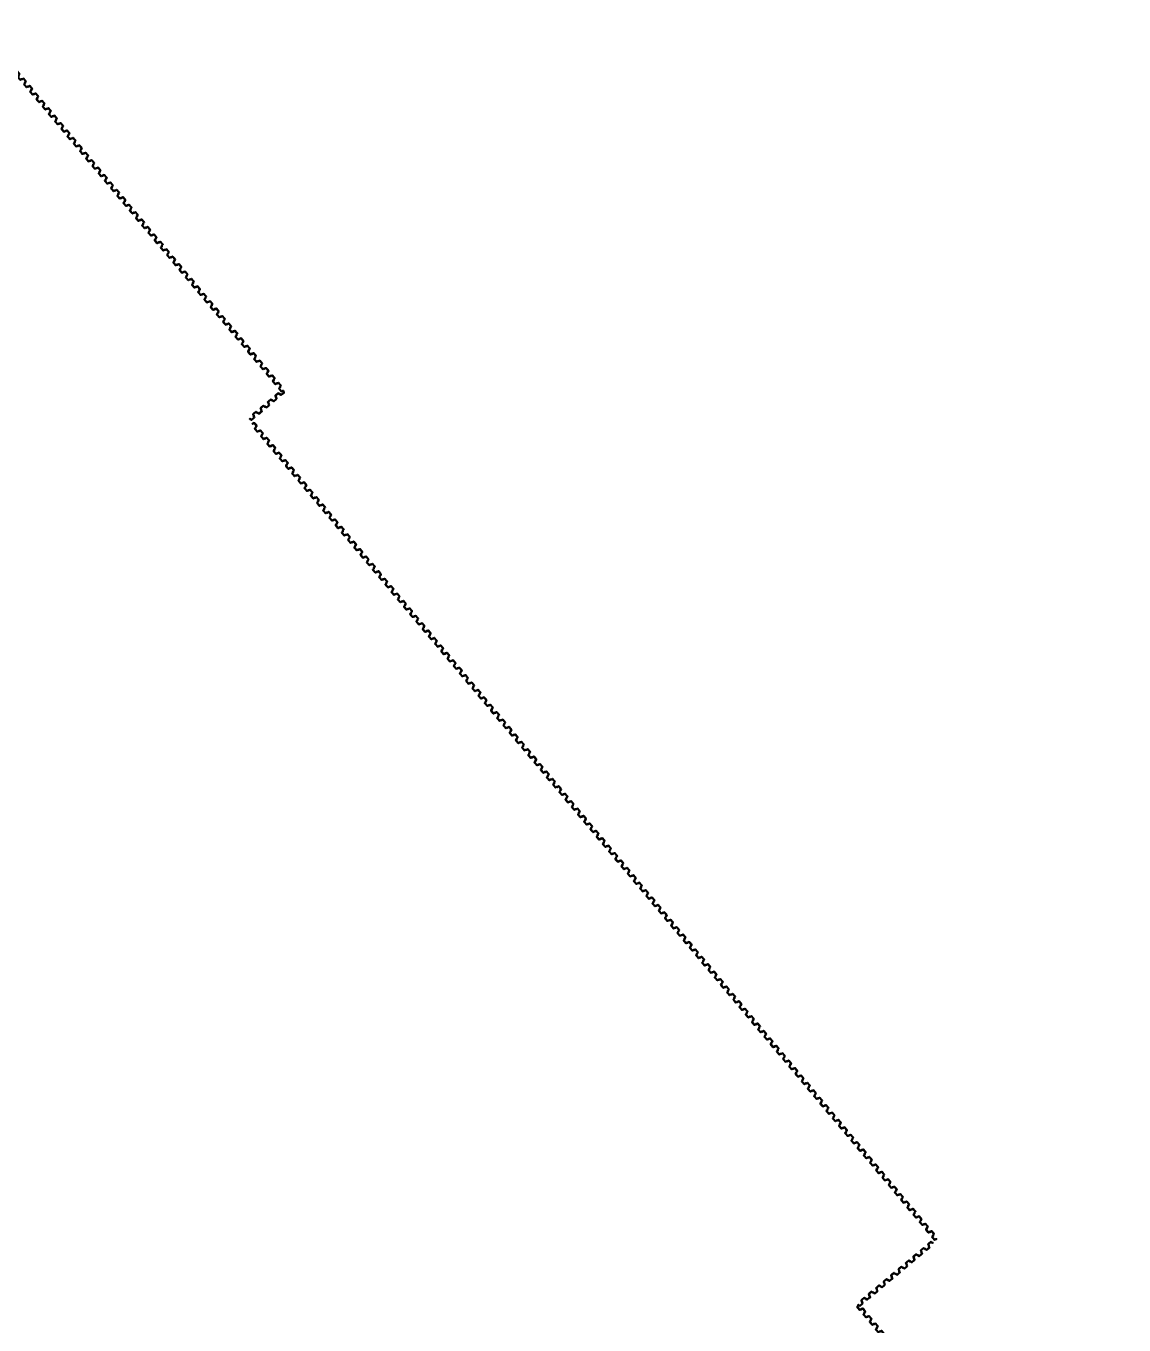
# Model space of a CAD drawing. Header units: millimetres. Extents: x 119306 to 119583, y 90285 to 90586.
# Drawn here: x 119446 to 119582, y 90413 to 90574 of the extents above; entities that cross this region are included whole.
import ezdxf

# ---------------------------------------------------------------- set-up
doc = ezdxf.new("R2010")
doc.units = ezdxf.units.MM
doc.linetypes.add('Оси_200_Кронштадт_22$0$CENTER', pattern=[2, 1.25, -0.25, 0.25, -0.25])
doc.layers.add('_ТРАНШЕЯ', color=94, linetype='Continuous', lineweight=50)
doc.layers.add('Уч.3 Цикл 23', color=30, linetype='Continuous')
doc.layers.add('Шпунт уч.4', color=10, linetype='Continuous')
doc.layers.add('ШПУНТ VL 606a', color=4, linetype='Continuous', lineweight=50, true_color=0x00ffff)
doc.layers.get('_ТРАНШЕЯ').off()

# ---------------------------------------------------------------- blocks, each defined once
blk = doc.blocks.new('*U58')
at = {"layer": 'ШПУНТ VL 606a'}
for points in [[(-0.2, -0.2), (-0.09, -0.2, 0.355341), (-0.06, -0.17), (-0.03, -0.03), (-0.03, 0.02, -0.402698), (-0.02, 0.02), (0.01, 0.02, -0.398568), (0.02, 0.01), (0.02, 0, -0.414214), (0.01, -0.01), (0, -0.01, -0.668179), (-0.01, -0.01), (0.01, 0.01, 0.668179), (0.01, 0.01), (-0.01, 0.01, 0.387176), (-0.02, 0.01), (-0.02, -0.03), (-0.05, -0.18, -0.357864), (-0.08, -0.21), (-0.2, -0.21), (-0.52, -0.21, -0.357864), (-0.55, -0.18), (-0.58, -0.03), (-0.58, 0.01, 0.387176), (-0.59, 0.01), (-0.61, 0.01, 0.668179), (-0.61, 0.01), (-0.59, -0.01, -0.668179), (-0.6, -0.01), (-0.61, -0.01, -0.414214), (-0.62, 0), (-0.62, 0.01, -0.398568), (-0.61, 0.02), (-0.58, 0.02, -0.402698), (-0.57, 0.02), (-0.57, -0.03), (-0.54, -0.17, 0.355341), (-0.51, -0.2)], [(0.2, 0.2), (0.51, 0.2, -0.355341), (0.54, 0.17), (0.57, 0.03), (0.57, -0.02, 0.402698), (0.58, -0.02), (0.61, -0.02, 0.398568), (0.62, -0.01), (0.62, 0, 0.414214), (0.61, 0.01), (0.6, 0.01, 0.668179), (0.59, 0.01), (0.61, -0.01, -0.668179), (0.61, -0.01), (0.59, -0.01, -0.387176), (0.58, -0.01), (0.58, 0.03), (0.55, 0.18, 0.357864), (0.52, 0.21), (0.2, 0.21), (0.08, 0.21, 0.357864), (0.05, 0.18), (0.02, 0.03), (0.02, -0.01, -0.387176), (0.01, -0.01), (-0.01, -0.01, -0.668179), (-0.01, -0.01), (0.01, 0.01, 0.668179), (0, 0.01), (-0.01, 0.01, 0.414214), (-0.02, 0), (-0.02, -0.01, 0.398568), (-0.01, -0.02), (0.02, -0.02, 0.402698), (0.03, -0.02), (0.03, 0.03), (0.06, 0.17, -0.355341), (0.09, 0.2)]]:
    blk.add_lwpolyline(points, format="xyb", close=True, dxfattribs=at)
blk = doc.blocks.new('*U59')
at = {"layer": '_ТРАНШЕЯ', "color": 0, "linetype": 'ByBlock', "lineweight": -2, "transparency": 16777216}
for p in [(-49.2, 0), (-48, 0), (-46.8, 0), (-45.6, 0), (-44.4, 0), (-43.2, 0), (-42, 0), (-40.8, 0), (-39.6, 0), (-38.4, 0), (-37.2, 0), (-36, 0), (-34.8, 0), (-33.6, 0), (-32.4, 0), (-31.2, 0), (-30, 0), (-28.8, 0), (-27.6, 0), (-26.4, 0), (-25.2, 0), (-24, 0), (-22.8, 0), (-21.6, 0), (-20.4, 0), (-19.2, 0), (-18, 0), (-16.8, 0), (-15.6, 0), (-14.4, 0), (-13.2, 0), (-12, 0), (-10.8, 0), (-9.6, 0), (-8.4, 0), (-7.2, 0), (-6, 0), (-4.8, 0), (-3.6, 0), (-2.4, 0), (-1.2, 0), (0, 0)]:
    blk.add_blockref('*U58', p, dxfattribs=at)
blk = doc.blocks.new('*U68')
at = {"layer": 'ШПУНТ VL 606a', "color": 3}
for points in [[(-0.2, -0.2), (-0.09, -0.2, 0.355341), (-0.06, -0.17), (-0.03, -0.03), (-0.03, 0.02, -0.402698), (-0.02, 0.02), (0.01, 0.02, -0.398568), (0.02, 0.01), (0.02, 0, -0.414214), (0.01, -0.01), (0, -0.01, -0.668179), (-0.01, -0.01), (0.01, 0.01, 0.668179), (0.01, 0.01), (-0.01, 0.01, 0.387176), (-0.02, 0.01), (-0.02, -0.03), (-0.05, -0.18, -0.357864), (-0.08, -0.21), (-0.2, -0.21), (-0.52, -0.21, -0.357864), (-0.55, -0.18), (-0.58, -0.03), (-0.58, 0.01, 0.387176), (-0.59, 0.01), (-0.61, 0.01, 0.668179), (-0.61, 0.01), (-0.59, -0.01, -0.668179), (-0.6, -0.01), (-0.61, -0.01, -0.414214), (-0.62, 0), (-0.62, 0.01, -0.398568), (-0.61, 0.02), (-0.58, 0.02, -0.402698), (-0.57, 0.02), (-0.57, -0.03), (-0.54, -0.17, 0.355341), (-0.51, -0.2)], [(0.2, 0.2), (0.51, 0.2, -0.355341), (0.54, 0.17), (0.57, 0.03), (0.57, -0.02, 0.402698), (0.58, -0.02), (0.61, -0.02, 0.398568), (0.62, -0.01), (0.62, 0, 0.414214), (0.61, 0.01), (0.6, 0.01, 0.668179), (0.59, 0.01), (0.61, -0.01, -0.668179), (0.61, -0.01), (0.59, -0.01, -0.387176), (0.58, -0.01), (0.58, 0.03), (0.55, 0.18, 0.357864), (0.52, 0.21), (0.2, 0.21), (0.08, 0.21, 0.357864), (0.05, 0.18), (0.02, 0.03), (0.02, -0.01, -0.387176), (0.01, -0.01), (-0.01, -0.01, -0.668179), (-0.01, -0.01), (0.01, 0.01, 0.668179), (0, 0.01), (-0.01, 0.01, 0.414214), (-0.02, 0), (-0.02, -0.01, 0.398568), (-0.01, -0.02), (0.02, -0.02, 0.402698), (0.03, -0.02), (0.03, 0.03), (0.06, 0.17, -0.355341), (0.09, 0.2)]]:
    blk.add_lwpolyline(points, format="xyb", close=True, dxfattribs=at)
blk = doc.blocks.new('*U69')
at = {"layer": '_ТРАНШЕЯ', "color": 0, "linetype": 'ByBlock', "lineweight": -2, "transparency": 16777216}
for p in [(-10.8, 0), (-9.6, 0), (-8.4, 0), (-7.2, 0), (-6, 0), (-4.8, 0), (-3.6, 0), (-2.4, 0), (-1.2, 0), (0, 0)]:
    blk.add_blockref('*U68', p, dxfattribs=at)
blk = doc.blocks.new('*U70')
at = {"layer": 'ШПУНТ VL 606a', "color": 3}
for points in [[(-0.2, -0.2), (-0.09, -0.2, 0.355341), (-0.06, -0.17), (-0.03, -0.03), (-0.03, 0.02, -0.402698), (-0.02, 0.02), (0.01, 0.02, -0.398568), (0.02, 0.01), (0.02, 0, -0.414214), (0.01, -0.01), (0, -0.01, -0.668179), (-0.01, -0.01), (0.01, 0.01, 0.668179), (0.01, 0.01), (-0.01, 0.01, 0.387176), (-0.02, 0.01), (-0.02, -0.03), (-0.05, -0.18, -0.357864), (-0.08, -0.21), (-0.2, -0.21), (-0.52, -0.21, -0.357864), (-0.55, -0.18), (-0.58, -0.03), (-0.58, 0.01, 0.387176), (-0.59, 0.01), (-0.61, 0.01, 0.668179), (-0.61, 0.01), (-0.59, -0.01, -0.668179), (-0.6, -0.01), (-0.61, -0.01, -0.414214), (-0.62, 0), (-0.62, 0.01, -0.398568), (-0.61, 0.02), (-0.58, 0.02, -0.402698), (-0.57, 0.02), (-0.57, -0.03), (-0.54, -0.17, 0.355341), (-0.51, -0.2)], [(0.2, 0.2), (0.51, 0.2, -0.355341), (0.54, 0.17), (0.57, 0.03), (0.57, -0.02, 0.402698), (0.58, -0.02), (0.61, -0.02, 0.398568), (0.62, -0.01), (0.62, 0, 0.414214), (0.61, 0.01), (0.6, 0.01, 0.668179), (0.59, 0.01), (0.61, -0.01, -0.668179), (0.61, -0.01), (0.59, -0.01, -0.387176), (0.58, -0.01), (0.58, 0.03), (0.55, 0.18, 0.357864), (0.52, 0.21), (0.2, 0.21), (0.08, 0.21, 0.357864), (0.05, 0.18), (0.02, 0.03), (0.02, -0.01, -0.387176), (0.01, -0.01), (-0.01, -0.01, -0.668179), (-0.01, -0.01), (0.01, 0.01, 0.668179), (0, 0.01), (-0.01, 0.01, 0.414214), (-0.02, 0), (-0.02, -0.01, 0.398568), (-0.01, -0.02), (0.02, -0.02, 0.402698), (0.03, -0.02), (0.03, 0.03), (0.06, 0.17, -0.355341), (0.09, 0.2)]]:
    blk.add_lwpolyline(points, format="xyb", close=True, dxfattribs=at)
blk = doc.blocks.new('*U71')
at = {"layer": '_ТРАНШЕЯ', "color": 0, "linetype": 'ByBlock', "lineweight": -2, "transparency": 16777216}
for p in [(-130.6583, 0), (-129.4596, 0), (-128.2609, 0), (-127.0622, 0), (-125.8635, 0), (-124.6648, 0), (-123.4661, 0), (-122.2674, 0), (-121.0687, 0), (-119.87, 0), (-118.6713, 0), (-117.4726, 0), (-116.2739, 0), (-115.0752, 0), (-113.8765, 0), (-112.6778, 0), (-111.4791, 0), (-110.2804, 0), (-109.0817, 0), (-107.883, 0), (-106.6843, 0), (-105.4856, 0), (-104.2869, 0), (-103.0882, 0), (-101.8895, 0), (-100.6908, 0), (-99.4921, 0), (-98.2934, 0), (-97.0947, 0), (-95.896, 0), (-94.6973, 0), (-93.4986, 0), (-92.2999, 0), (-91.1012, 0), (-89.9025, 0), (-88.7038, 0), (-87.5051, 0), (-86.3064, 0), (-85.1077, 0), (-83.909, 0), (-82.7103, 0), (-81.5116, 0), (-80.3129, 0), (-79.1142, 0), (-77.9155, 0), (-76.7168, 0), (-75.5181, 0), (-74.3194, 0), (-73.1207, 0), (-71.922, 0), (-70.7233, 0), (-69.5246, 0), (-68.3259, 0), (-67.1272, 0), (-65.9285, 0), (-64.7298, 0), (-63.5311, 0), (-62.3324, 0), (-61.1337, 0), (-59.935, 0), (-58.7363, 0), (-57.5376, 0), (-56.3389, 0), (-55.1402, 0), (-53.9415, 0), (-52.7428, 0), (-51.5441, 0), (-50.3454, 0), (-49.1467, 0), (-47.948, 0), (-46.7493, 0), (-45.5506, 0), (-44.3519, 0), (-43.1532, 0), (-41.9545, 0), (-40.7558, 0), (-39.5571, 0), (-38.3584, 0), (-37.1597, 0), (-35.961, 0), (-34.7623, 0), (-33.5636, 0), (-32.3649, 0), (-31.1662, 0), (-29.9675, 0), (-28.7688, 0), (-27.5701, 0), (-26.3714, 0), (-25.1727, 0), (-23.974, 0), (-22.7753, 0), (-21.5766, 0), (-20.3779, 0), (-19.1792, 0), (-17.9805, 0), (-16.7818, 0), (-15.5831, 0), (-14.3844, 0), (-13.1857, 0), (-11.987, 0), (-10.7883, 0), (-9.5896, 0), (-8.3909, 0), (-7.1922, 0), (-5.9935, 0), (-4.7948, 0), (-3.5961, 0), (-2.3974, 0), (-1.1987, 0), (0, 0)]:
    blk.add_blockref('*U70', p, dxfattribs=at)
blk = doc.blocks.new('*U60')
at = {"layer": 'ШПУНТ VL 606a'}
for points in [[(-0.2, -0.2), (-0.09, -0.2, 0.355341), (-0.06, -0.17), (-0.03, -0.03), (-0.03, 0.02, -0.402698), (-0.02, 0.02), (0.01, 0.02, -0.398568), (0.02, 0.01), (0.02, 0, -0.414214), (0.01, -0.01), (0, -0.01, -0.668179), (-0.01, -0.01), (0.01, 0.01, 0.668179), (0.01, 0.01), (-0.01, 0.01, 0.387176), (-0.02, 0.01), (-0.02, -0.03), (-0.05, -0.18, -0.357864), (-0.08, -0.21), (-0.2, -0.21), (-0.52, -0.21, -0.357864), (-0.55, -0.18), (-0.58, -0.03), (-0.58, 0.01, 0.387176), (-0.59, 0.01), (-0.61, 0.01, 0.668179), (-0.61, 0.01), (-0.59, -0.01, -0.668179), (-0.6, -0.01), (-0.61, -0.01, -0.414214), (-0.62, 0), (-0.62, 0.01, -0.398568), (-0.61, 0.02), (-0.58, 0.02, -0.402698), (-0.57, 0.02), (-0.57, -0.03), (-0.54, -0.17, 0.355341), (-0.51, -0.2)], [(0.2, 0.2), (0.51, 0.2, -0.355341), (0.54, 0.17), (0.57, 0.03), (0.57, -0.02, 0.402698), (0.58, -0.02), (0.61, -0.02, 0.398568), (0.62, -0.01), (0.62, 0, 0.414214), (0.61, 0.01), (0.6, 0.01, 0.668179), (0.59, 0.01), (0.61, -0.01, -0.668179), (0.61, -0.01), (0.59, -0.01, -0.387176), (0.58, -0.01), (0.58, 0.03), (0.55, 0.18, 0.357864), (0.52, 0.21), (0.2, 0.21), (0.08, 0.21, 0.357864), (0.05, 0.18), (0.02, 0.03), (0.02, -0.01, -0.387176), (0.01, -0.01), (-0.01, -0.01, -0.668179), (-0.01, -0.01), (0.01, 0.01, 0.668179), (0, 0.01), (-0.01, 0.01, 0.414214), (-0.02, 0), (-0.02, -0.01, 0.398568), (-0.01, -0.02), (0.02, -0.02, 0.402698), (0.03, -0.02), (0.03, 0.03), (0.06, 0.17, -0.355341), (0.09, 0.2)]]:
    blk.add_lwpolyline(points, format="xyb", close=True, dxfattribs=at)
blk = doc.blocks.new('*U61')
at = {"layer": '_ТРАНШЕЯ', "color": 0, "linetype": 'ByBlock', "lineweight": -2, "transparency": 16777216}
for p in [(-3.6, 0), (-2.4, 0), (-1.2, 0), (0, 0)]:
    blk.add_blockref('*U60', p, dxfattribs=at)
blk = doc.blocks.new('*U62')
at = {"layer": 'ШПУНТ VL 606a'}
for points in [[(-0.2, -0.2), (-0.09, -0.2, 0.355341), (-0.06, -0.17), (-0.03, -0.03), (-0.03, 0.02, -0.402698), (-0.02, 0.02), (0.01, 0.02, -0.398568), (0.02, 0.01), (0.02, 0, -0.414214), (0.01, -0.01), (0, -0.01, -0.668179), (-0.01, -0.01), (0.01, 0.01, 0.668179), (0.01, 0.01), (-0.01, 0.01, 0.387176), (-0.02, 0.01), (-0.02, -0.03), (-0.05, -0.18, -0.357864), (-0.08, -0.21), (-0.2, -0.21), (-0.52, -0.21, -0.357864), (-0.55, -0.18), (-0.58, -0.03), (-0.58, 0.01, 0.387176), (-0.59, 0.01), (-0.61, 0.01, 0.668179), (-0.61, 0.01), (-0.59, -0.01, -0.668179), (-0.6, -0.01), (-0.61, -0.01, -0.414214), (-0.62, 0), (-0.62, 0.01, -0.398568), (-0.61, 0.02), (-0.58, 0.02, -0.402698), (-0.57, 0.02), (-0.57, -0.03), (-0.54, -0.17, 0.355341), (-0.51, -0.2)], [(0.2, 0.2), (0.51, 0.2, -0.355341), (0.54, 0.17), (0.57, 0.03), (0.57, -0.02, 0.402698), (0.58, -0.02), (0.61, -0.02, 0.398568), (0.62, -0.01), (0.62, 0, 0.414214), (0.61, 0.01), (0.6, 0.01, 0.668179), (0.59, 0.01), (0.61, -0.01, -0.668179), (0.61, -0.01), (0.59, -0.01, -0.387176), (0.58, -0.01), (0.58, 0.03), (0.55, 0.18, 0.357864), (0.52, 0.21), (0.2, 0.21), (0.08, 0.21, 0.357864), (0.05, 0.18), (0.02, 0.03), (0.02, -0.01, -0.387176), (0.01, -0.01), (-0.01, -0.01, -0.668179), (-0.01, -0.01), (0.01, 0.01, 0.668179), (0, 0.01), (-0.01, 0.01, 0.414214), (-0.02, 0), (-0.02, -0.01, 0.398568), (-0.01, -0.02), (0.02, -0.02, 0.402698), (0.03, -0.02), (0.03, 0.03), (0.06, 0.17, -0.355341), (0.09, 0.2)]]:
    blk.add_lwpolyline(points, format="xyb", close=True, dxfattribs=at)
blk = doc.blocks.new('*U63')
at = {"layer": '_ТРАНШЕЯ', "color": 0, "linetype": 'ByBlock', "lineweight": -2, "transparency": 16777216}
for p in [(-57.6, 0), (-56.4, 0), (-55.2, 0), (-54, 0), (-52.8, 0), (-51.6, 0), (-50.4, 0), (-49.2, 0), (-48, 0), (-46.8, 0), (-45.6, 0), (-44.4, 0), (-43.2, 0), (-42, 0), (-40.8, 0), (-39.6, 0), (-38.4, 0), (-37.2, 0), (-36, 0), (-34.8, 0), (-33.6, 0), (-32.4, 0), (-31.2, 0), (-30, 0), (-28.8, 0), (-27.6, 0), (-26.4, 0), (-25.2, 0), (-24, 0), (-22.8, 0), (-21.6, 0), (-20.4, 0), (-19.2, 0), (-18, 0), (-16.8, 0), (-15.6, 0), (-14.4, 0), (-13.2, 0), (-12, 0), (-10.8, 0), (-9.6, 0), (-8.4, 0), (-7.2, 0), (-6, 0), (-4.8, 0), (-3.6, 0), (-2.4, 0), (-1.2, 0), (0, 0)]:
    blk.add_blockref('*U62', p, dxfattribs=at)
blk = doc.blocks.new('1')
at = {"layer": 'ШПУНТ VL 606a', "color": 4}
for points in [[(119490.39, 90480.87), (119490.15, 90480.67, -0.355341), (119490.11, 90480.67), (119490, 90480.76), (119489.97, 90480.8, 0.402698), (119489.96, 90480.8), (119489.94, 90480.78, 0.398568), (119489.94, 90480.76), (119489.95, 90480.75, 0.414214), (119489.96, 90480.75), (119489.97, 90480.76, 0.668179), (119489.97, 90480.76), (119489.95, 90480.76, -0.668179), (119489.95, 90480.77), (119489.96, 90480.78, -0.387176), (119489.97, 90480.78), (119490, 90480.76), (119490.11, 90480.66, 0.357864), (119490.16, 90480.66), (119490.4, 90480.86), (119490.49, 90480.94, 0.357864), (119490.5, 90480.98), (119490.42, 90481.11), (119490.4, 90481.14, -0.387176), (119490.4, 90481.15), (119490.41, 90481.17, -0.668179), (119490.42, 90481.16), (119490.42, 90481.14, 0.668179), (119490.42, 90481.14), (119490.43, 90481.15, 0.414214), (119490.43, 90481.16), (119490.42, 90481.17, 0.398568), (119490.41, 90481.17), (119490.39, 90481.16, 0.402698), (119490.38, 90481.15), (119490.41, 90481.11), (119490.48, 90480.98, -0.355341), (119490.48, 90480.95)], [(119562.41, 90368.05), (119562.62, 90367.81, 0.355341), (119562.65, 90367.8), (119562.78, 90367.88), (119562.81, 90367.91, -0.402698), (119562.83, 90367.9), (119562.84, 90367.88, -0.398568), (119562.84, 90367.87), (119562.83, 90367.86, -0.414214), (119562.82, 90367.86), (119562.81, 90367.87, -0.668179), (119562.81, 90367.87), (119562.83, 90367.87, 0.668179), (119562.84, 90367.88), (119562.82, 90367.89, 0.387176), (119562.81, 90367.89), (119562.78, 90367.87), (119562.65, 90367.79, -0.357864), (119562.61, 90367.8), (119562.4, 90368.04), (119562.33, 90368.13, -0.357864), (119562.32, 90368.17), (119562.43, 90368.29), (119562.45, 90368.32, 0.387176), (119562.45, 90368.33), (119562.44, 90368.34, 0.668179), (119562.43, 90368.34), (119562.43, 90368.32, -0.668179), (119562.43, 90368.32), (119562.42, 90368.33, -0.414214), (119562.42, 90368.34), (119562.43, 90368.35, -0.398568), (119562.45, 90368.35), (119562.46, 90368.33, -0.402698), (119562.46, 90368.32), (119562.43, 90368.29), (119562.34, 90368.18, 0.355341), (119562.34, 90368.14)]]:
    blk.add_lwpolyline(points, format="xyb", close=True, dxfattribs=at)
at = {"layer": '_ТРАНШЕЯ', "color": 4, "linetype": 'Оси_200_Кронштадт_22$0$CENTER', "lineweight": 50, "extrusion": (0, 0, -1), "zscale": -1}
for name, p, rotation in [('*U63', (-119489.99, 90481.63), 229.633611735366), ('*U71', (-119571.65, 90377.08, 0), 229.633611735366), ('*U59', (-119595.07, 90329.93), 229.6336117353083)]:
    blk.add_blockref(name, p, dxfattribs=dict(at, rotation=rotation))
at = {"layer": '_ТРАНШЕЯ', "color": 4, "linetype": 'Оси_200_Кронштадт_22$0$CENTER', "lineweight": 50, "rotation": 220.3663882646338}
for name, p in [('*U61', (119486.76, 90478.04)), ('*U69', (119562.9, 90368.79, 0))]:
    blk.add_blockref(name, p, dxfattribs=at)
blk = doc.blocks.new('шпунт')
at = {"layer": 'Уч.3 Цикл 23'}
blk.add_blockref('1', (0, 0), dxfattribs=at)

msp = doc.modelspace()

# ---------------------------------------------------------------- block references
at = {"layer": 'Шпунт уч.4', "rotation": 359.5972453228373}
msp.add_blockref('шпунт', (-645.63, 889.79, 7.34), dxfattribs=at)

doc.saveas('drawing.dxf')
